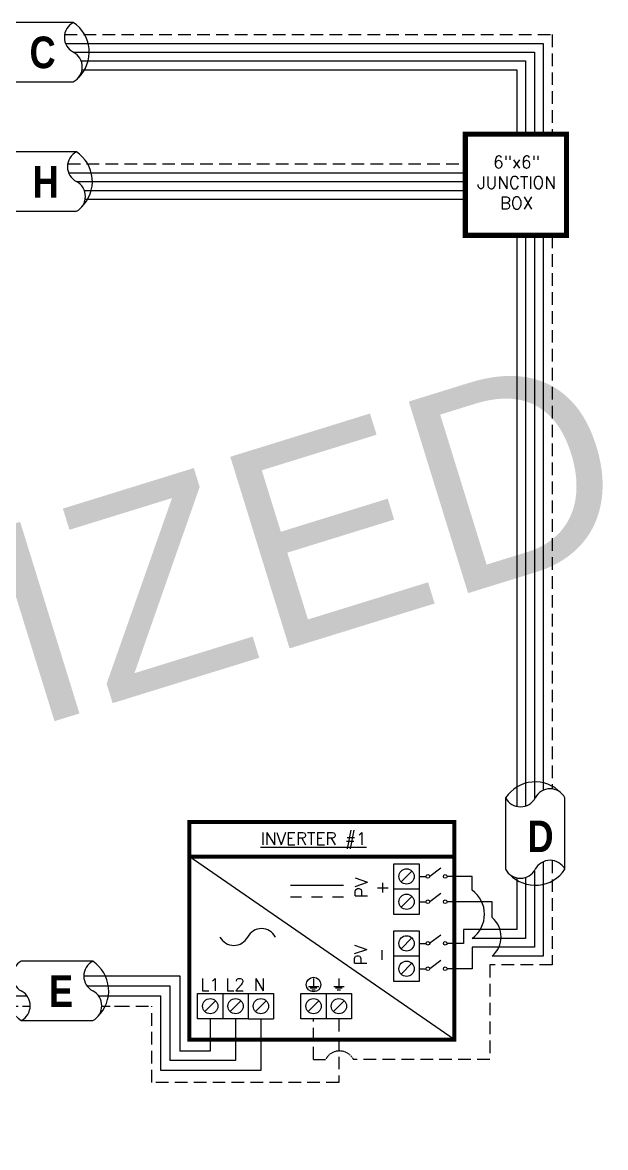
# Model space of a CAD drawing. Header units: feet. Extents: x 11513 to 12336, y 20870 to 21422.
# Drawn here: x 12162.6 to 12335.9, y 21056.8 to 21391.1 of the extents above; entities that cross this region are included whole.
import ezdxf

# ---------------------------------------------------------------- set-up
doc = ezdxf.new("R2010")
doc.units = ezdxf.units.FT
doc.header["$MEASUREMENT"] = 0
doc.linetypes.add('HIDDEN', pattern=[0.375, 0.25, -0.125])
doc.layers.add('TEXT', color=7, linetype='Continuous')
doc.layers.add('Z - TITLEBLOCK TXT', color=7, linetype='Continuous')
doc.styles.add('ONE LINE TXT', font='techb___.ttf')
doc.styles.get("Standard").update_dxf_attribs({"font": 'simplex.shx'})
doc.styles.add('TITLE BBLOCK TEXT', font='ARIALUNI.TTF')

# ---------------------------------------------------------------- blocks, each defined once
blk = doc.blocks.new('6x6box')
at = {"lineweight": 50, "const_width": 1.53}
blk.add_lwpolyline([(30.1, 0), (0, 0), (0, 30.1), (30.1, 30.1)], close=True, dxfattribs=at)
at = {"color": 1, "insert": (15.24, 15.71), "char_height": 3.6576, "width": 0.4767, "attachment_point": 5}
blk.add_mtext('6"x6"  JUNCTION BOX  ', dxfattribs=at)
blk = doc.blocks.new('*U13')
at = {"color": 7, "linetype": 'Continuous'}
for p, q in [((-7.14, 13.31), (-28.39, 13.31)), ((-28.39, -4.31), (-7.14, -4.31))]:
    blk.add_line(p, q, dxfattribs=at)
at = {"color": 7}
for p, q in [((-35.53, 9), (-31.05, 9)), ((-9.81, 9), (0, 9))]:
    blk.add_line(p, q, dxfattribs=at)
at = {"color": 10}
for p, q in [((-35.53, 6), (-30.11, 6)), ((-8.87, 6), (0, 6))]:
    blk.add_line(p, q, dxfattribs=at)
at = {"color": 253}
for p, q in [((-35.53, 3), (-26.66, 3)), ((-5.41, 3), (0, 3))]:
    blk.add_line(p, q, dxfattribs=at)
at = {"color": 92, "linetype": 'HIDDEN', "ltscale": 10}
for p, q in [((-4.48, 0), (0, 0)), ((-35.53, 0), (-25.72, 0))]:
    blk.add_line(p, q, dxfattribs=at)
at = {"color": 7, "linetype": 'Continuous'}
for centre, start, end in [((-22.54, 4.5), 133.9732, 236.4265), ((-12.99, 4.5), 313.9732, 56.4265)]:
    blk.add_arc(centre, 10.58, start, end, dxfattribs=at)
at = {"linetype": 'Continuous'}
for centre, start, end in [((-26.08, 8.91), 117.6639, 242.3361), ((-4.83, 8.91), 117.6639, 242.3361), ((-30.7, 0.09), 297.6639, 62.3361), ((-9.45, 0.09), 297.6639, 62.3361)]:
    blk.add_arc(centre, 4.98, start, end, dxfattribs=at)

msp = doc.modelspace()

# ---------------------------------------------------------------- linework, layer by layer
at = {"color": 7, "linetype": 'Continuous'}
for p, q in [((12177.75, 21391.11), (12156.51, 21391.11)), ((12175.42, 21384.91), (12317.42, 21384.91)), ((12317.42, 21384.91), (12317.42, 21357.94)), ((12180.09, 21379.67), (12312.18, 21379.67)), ((12312.18, 21379.67), (12312.18, 21357.94)), ((12156.51, 21373.48), (12177.75, 21373.48)), ((12178.68, 21352.65), (12157.44, 21352.65)), ((12176.35, 21346.46), (12294.25, 21346.46)), ((12181.02, 21341.22), (12294.25, 21341.22)), ((12157.44, 21335.02), (12178.68, 21335.02)), ((12312.18, 21327.84), (12312.18, 21158.28)), ((12317.42, 21327.84), (12317.42, 21162.93)), ((12306.25, 21160.71), (12306.25, 21139.46)), ((12323.88, 21139.46), (12323.88, 21160.71)), ((12290.99, 21088.85), (12212.22, 21143.23)), ((12317.42, 21141.69), (12317.43, 21113.69)), ((12296.3, 21137.34), (12288.85, 21137.34)), ((12296.3, 21133.24), (12296.3, 21137.34)), ((12312.18, 21137.04), (12312.18, 21118.93)), ((12258.04, 21134.62), (12242.28, 21134.62)), ((12245.57, 21131.21), (12242.28, 21131.21)), ((12251.81, 21131.21), (12248.51, 21131.21)), ((12258.04, 21131.21), (12254.75, 21131.21)), ((12302.26, 21129.81), (12288.85, 21129.81)), ((12302.26, 21125.09), (12302.26, 21129.81)), ((12312.18, 21118.93), (12296.3, 21118.93)), ((12317.43, 21113.69), (12302.26, 21113.69)), ((12190.68, 21107.81), (12209.38, 21107.81)), ((12209.38, 21107.81), (12209.38, 21085.43)), ((12218.44, 21095.02), (12218.44, 21085.43)), ((12218.44, 21085.43), (12209.38, 21085.43))]:
    msp.add_line(p, q, dxfattribs=at)
at = {"color": 253, "linetype": 'Continuous'}
for p, q in [((12177.75, 21382.29), (12314.8, 21382.29)), ((12314.8, 21382.29), (12314.8, 21357.94)), ((12180.35, 21377.05), (12309.56, 21377.05)), ((12309.56, 21377.05), (12309.56, 21357.94)), ((12178.68, 21343.84), (12294.25, 21343.84)), ((12181.28, 21338.59), (12294.25, 21338.59)), ((12309.56, 21327.84), (12309.56, 21158.16)), ((12314.8, 21327.84), (12314.8, 21160.27)), ((12309.56, 21136.92), (12309.56, 21121.55)), ((12314.8, 21139.02), (12314.8, 21116.31)), ((12309.56, 21121.55), (12293.72, 21121.55)), ((12293.72, 21121.55), (12293.72, 21117.45)), ((12293.72, 21117.45), (12288.85, 21117.45)), ((12314.8, 21116.31), (12296.34, 21116.31)), ((12296.34, 21116.31), (12296.34, 21109.91)), ((12296.34, 21109.91), (12288.85, 21109.91)), ((12190.68, 21101.81), (12203.77, 21101.81)), ((12203.77, 21079.66), (12203.77, 21101.81)), ((12233.51, 21095.02), (12233.51, 21079.66)), ((12233.51, 21079.66), (12203.77, 21079.66))]:
    msp.add_line(p, q, dxfattribs=at)
at = {"color": 92, "linetype": 'HIDDEN', "ltscale": 15}
for p, q in [((12320.05, 21327.84), (12320.05, 21163.34)), ((12320.05, 21142.1), (12320.05, 21111.07)), ((12320.05, 21111.07), (12301.54, 21111.07)), ((12301.54, 21111.07), (12301.54, 21082.98)), ((12190.68, 21098.81), (12201.04, 21098.81)), ((12201.04, 21076.11), (12201.04, 21098.81)), ((12249.15, 21082.98), (12249.15, 21095.02)), ((12256.68, 21095.02), (12256.68, 21076.11)), ((12249.15, 21082.98), (12252.75, 21082.98)), ((12301.54, 21082.98), (12260.99, 21082.98)), ((12256.68, 21076.11), (12201.04, 21076.11))]:
    msp.add_line(p, q, dxfattribs=at)
at = {"color": 1, "linetype": 'Continuous'}
for p, q in [((12273.04, 21126.04), (12273.04, 21141.11)), ((12273.04, 21141.11), (12280.57, 21141.11)), ((12273.04, 21126.04), (12273.04, 21141.11)), ((12280.57, 21141.11), (12280.57, 21126.04)), ((12280.57, 21141.11), (12280.57, 21133.58)), ((12287, 21139.8), (12283.74, 21137.36)), ((12280.57, 21137.34), (12282.61, 21137.34)), ((12280.57, 21133.58), (12273.04, 21133.58)), ((12280.57, 21129.81), (12282.61, 21129.81)), ((12287, 21132.27), (12283.74, 21129.83)), ((12280.57, 21126.04), (12273.04, 21126.04)), ((12273.04, 21106.15), (12273.04, 21121.21)), ((12273.04, 21121.21), (12280.57, 21121.21)), ((12280.57, 21121.21), (12280.57, 21113.68)), ((12287, 21119.91), (12283.74, 21117.47)), ((12280.57, 21117.45), (12282.61, 21117.45)), ((12280.57, 21113.68), (12273.04, 21113.68)), ((12280.57, 21113.68), (12280.57, 21106.15)), ((12280.57, 21109.91), (12282.61, 21109.91)), ((12287, 21112.37), (12283.74, 21109.93)), ((12280.57, 21106.15), (12273.04, 21106.15)), ((12214.67, 21102.55), (12229.74, 21102.55)), ((12214.67, 21095.02), (12214.67, 21102.55)), ((12214.67, 21102.55), (12222.21, 21102.55)), ((12222.21, 21102.55), (12222.21, 21095.02)), ((12229.74, 21102.55), (12229.74, 21095.02)), ((12229.74, 21102.55), (12237.27, 21102.55)), ((12237.27, 21102.55), (12237.27, 21095.02)), ((12245.38, 21102.55), (12260.45, 21102.55)), ((12245.38, 21095.02), (12245.38, 21102.55)), ((12245.38, 21102.55), (12252.91, 21102.55)), ((12252.91, 21102.55), (12252.91, 21095.02)), ((12260.45, 21102.55), (12260.45, 21095.02)), ((12229.74, 21095.02), (12214.67, 21095.02)), ((12229.74, 21095.02), (12237.27, 21095.02)), ((12260.45, 21095.02), (12245.38, 21095.02))]:
    msp.add_line(p, q, dxfattribs=at)
at = {"color": 4, "linetype": 'Continuous'}
for p, q in [((12278.41, 21138.95), (12275.2, 21135.74)), ((12278.41, 21131.42), (12275.2, 21128.2)), ((12278.41, 21119.05), (12275.2, 21115.84)), ((12278.41, 21111.52), (12275.2, 21108.31)), ((12220.05, 21100.39), (12216.83, 21097.18)), ((12227.58, 21100.39), (12224.37, 21097.18)), ((12235.11, 21100.39), (12231.9, 21097.18)), ((12250.75, 21100.39), (12247.54, 21097.18)), ((12258.29, 21100.39), (12255.07, 21097.18))]:
    msp.add_line(p, q, dxfattribs=at)
at = {"color": 10, "linetype": 'Continuous'}
for p, q in [((12190.68, 21104.81), (12206.44, 21104.81)), ((12206.44, 21104.81), (12206.44, 21082.62)), ((12225.97, 21095.02), (12225.97, 21082.62)), ((12225.97, 21082.62), (12206.44, 21082.62))]:
    msp.add_line(p, q, dxfattribs=at)
at = {"color": 7, "lineweight": 50, "const_width": 1.19}
msp.add_lwpolyline([(12212.22, 21088.85), (12212.22, 21153.51), (12290.99, 21153.51), (12290.99, 21088.85)], close=True, dxfattribs=at)
at = {"lineweight": 50, "const_width": 1.19}
msp.add_lwpolyline([(12212.22, 21143.23), (12212.22, 21153.51), (12290.99, 21153.51), (12290.99, 21143.23)], close=True, dxfattribs=at)
at = {"color": 92, "linetype": 'Continuous', "flags": 128}
for points in [[(12249.15, 21106.96), (12249.14, 21104.66)], [(12256.68, 21106.96), (12256.68, 21104.66)], [(12247.61, 21104.66), (12250.68, 21104.66)], [(12250.15, 21104.09), (12248.14, 21104.09)], [(12249.62, 21103.52), (12248.67, 21103.52)], [(12255.14, 21104.66), (12258.21, 21104.66)], [(12257.68, 21104.09), (12255.67, 21104.09)], [(12257.15, 21103.52), (12256.21, 21103.52)]]:
    msp.add_lwpolyline(points, dxfattribs=at)
at = {"color": 4, "linetype": 'Continuous'}
for centre in [(12276.8, 21137.34), (12276.8, 21129.81), (12276.8, 21117.45), (12276.8, 21109.91), (12218.44, 21098.79), (12225.97, 21098.79), (12233.51, 21098.79), (12249.15, 21098.79), (12256.68, 21098.79)]:
    msp.add_circle(centre, 2.27, dxfattribs=at)
at = {"color": 1, "linetype": 'Continuous'}
for centre in [(12283.15, 21137.34), (12288.31, 21137.34), (12283.15, 21129.81), (12288.31, 21129.81), (12283.15, 21117.45), (12288.31, 21117.45), (12283.15, 21109.91), (12288.31, 21109.91)]:
    msp.add_circle(centre, 0.541, dxfattribs=at)
at = {"color": 92, "linetype": 'Continuous'}
msp.add_circle((12249.15, 21105.22), 2.17, dxfattribs=at)
at = {"color": 7, "linetype": 'Continuous'}
for centre, start, end in [((12171.9, 21382.29), 313.9732, 56.4265), ((12172.83, 21343.84), 313.9732, 56.4265), ((12315.06, 21154.86), 43.9732, 146.4265), ((12315.06, 21145.31), 223.9732, 326.4265)]:
    msp.add_arc(centre, 10.58, start, end, dxfattribs=at)
at = {"linetype": 'Continuous'}
for centre, radius, start, end in [((12319.47, 21158.4), 4.98, 27.6639, 152.3361), ((12310.66, 21163.02), 4.98, 207.6639, 332.3361), ((12310.66, 21141.77), 4.98, 207.6639, 332.3361), ((12319.47, 21137.15), 4.98, 27.6639, 152.3361), ((12291.17, 21126.08), 8.8, 305.6505, 54.3495), ((12297.48, 21119.39), 7.43, 309.9338, 50.0662), ((12225.46, 21121.49), 4.65, 207.6639, 332.3361), ((12233.69, 21117.17), 4.65, 27.6639, 152.3361)]:
    msp.add_arc(centre, radius, start, end, dxfattribs=at)
at = {"color": 92, "linetype": 'HIDDEN', "ltscale": 0.3}
msp.add_arc((12256.87, 21080.82), 4.65, 27.6639, 152.3361, dxfattribs=at)
at = {"layer": 'TEXT', "color": 92, "linetype": 'HIDDEN', "ltscale": 15}
for p, q in [((12175.16, 21387.54), (12320.05, 21387.54)), ((12320.05, 21387.54), (12320.05, 21357.94)), ((12176.09, 21349.08), (12294.25, 21349.08))]:
    msp.add_line(p, q, dxfattribs=at)
at = {"layer": 'Z - TITLEBLOCK TXT', "linetype": 'Continuous'}
for centre, start, end in [((12180.07, 21386.7), 117.6639, 242.3361), ((12175.44, 21377.89), 297.6639, 62.3361), ((12180.99, 21348.24), 117.6639, 242.3361), ((12176.37, 21339.43), 297.6639, 62.3361)]:
    msp.add_arc(centre, 4.98, start, end, dxfattribs=at)

# ---------------------------------------------------------------- block references
at = {"color": 7}
for name, p in [('6x6box', (12294.25, 21327.84)), ('*U13', (12190.68, 21098.81))]:
    msp.add_blockref(name, p, dxfattribs=at)

# ---------------------------------------------------------------- texts
at = {"color": 1, "linetype": 'Continuous'}
msp.add_text('%%UINVERTER #1', height=3.6576, dxfattribs=at).set_placement((12233.43, 21146.77))
at = {"color": 1, "linetype": 'Continuous', "char_height": 9.3833, "attachment_point": 1, "style": 'ONE LINE TXT'}
for s, insert in [('{\\W1;\\C256;C}', (12164.74, 21386.92)), ('{\\W1;\\C256;H}', (12165.67, 21348.47)), ('{\\W1;\\C256;D}', (12312.74, 21153.94)), ('{\\W1;\\C256;E}', (12170.53, 21107.94))]:
    msp.add_mtext_dynamic_manual_height_columns(s, width=0.1385, gutter_width=2.13, heights=[0], dxfattribs=dict(at, insert=insert))
at = {"color": 1, "char_height": 3.658, "attachment_point": 5, "rotation": 90}
for s, width, insert in [('PV +', 2.8378, (12266.41, 21133.98)), ('PV -', 2.8013, (12266.19, 21114.01))]:
    msp.add_mtext_dynamic_manual_height_columns(s, width=width, gutter_width=0.75, heights=[0], dxfattribs=dict(at, insert=insert))
at = {"color": 1, "attachment_point": 5}
for s, insert, char_height in [('L1', (12218.38, 21105.19), 3.658), ('L2', (12225.84, 21105.22), 3.658), ('N', (12233.09, 21105.17), 3.66)]:
    msp.add_mtext_dynamic_manual_height_columns(s, width=0.1481, gutter_width=0.75, heights=[0], dxfattribs=dict(at, insert=insert, char_height=char_height))
at = {"layer": 'Defpoints', "color": 1, "style": 'TITLE BBLOCK TEXT'}
msp.add_text('NEEDS CUSTOMIZED', height=59.6129, rotation=17.1954, dxfattribs=at).set_placement((11523.97, 20982.89))

doc.saveas('drawing.dxf')
